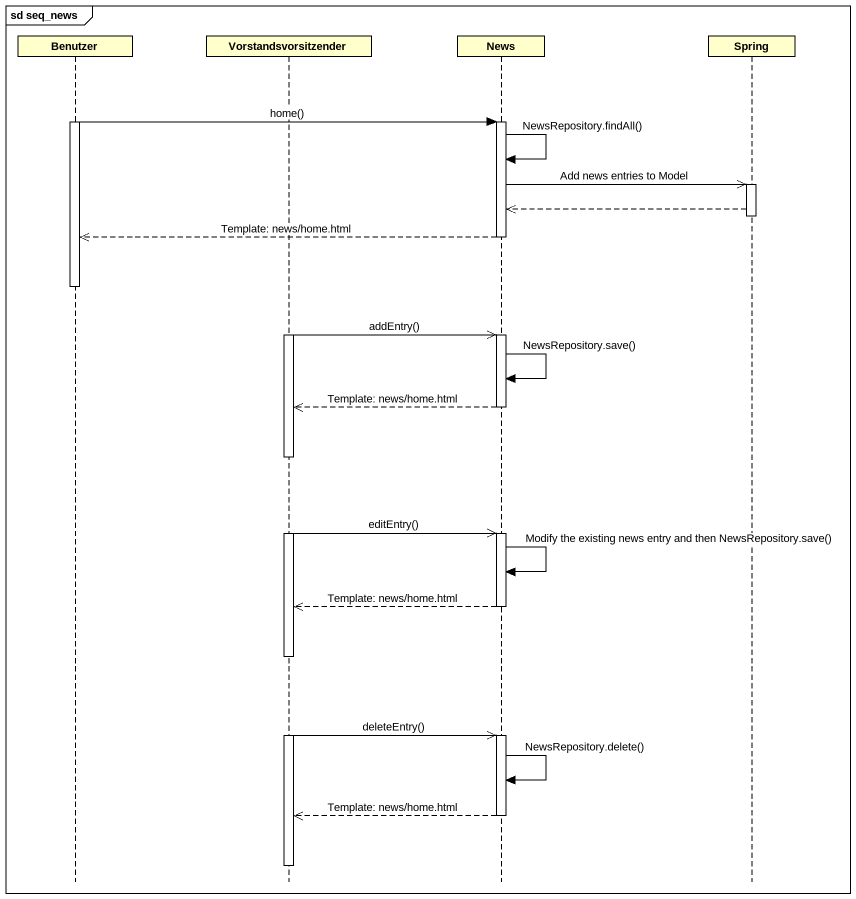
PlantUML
@startuml
mainframe sd seq_news
hide footbox
participant Benutzer
participant Vorstandsvorsitzender
participant News
participant Spring

activate Benutzer
Benutzer -> News : home()
activate News
News -> News : NewsRepository.findAll()
News ->> Spring : Add news entries to Model
activate Spring
Spring -->> News
deactivate Spring
News -->> Benutzer : Template: news/home.html
deactivate News
deactivate Benutzer
activate Vorstandsvorsitzender
Vorstandsvorsitzender ->> News : addEntry()
activate News
News -> News : NewsRepository.save()
News -->> Vorstandsvorsitzender : Template: news/home.html
deactivate News
Vorstandsvorsitzender ->> News : editEntry()
activate News
News -> News : Modify the existing news entry and then NewsRepository.save()
News -->> Vorstandsvorsitzender : Template: news/home.html
deactivate News
Vorstandsvorsitzender ->> News : deleteEntry()
activate News
News -> News : NewsRepository.delete()
News -->> Vorstandsvorsitzender : Template: news/home.html
deactivate News
deactivate Vorstandsvorsitzender
@enduml
